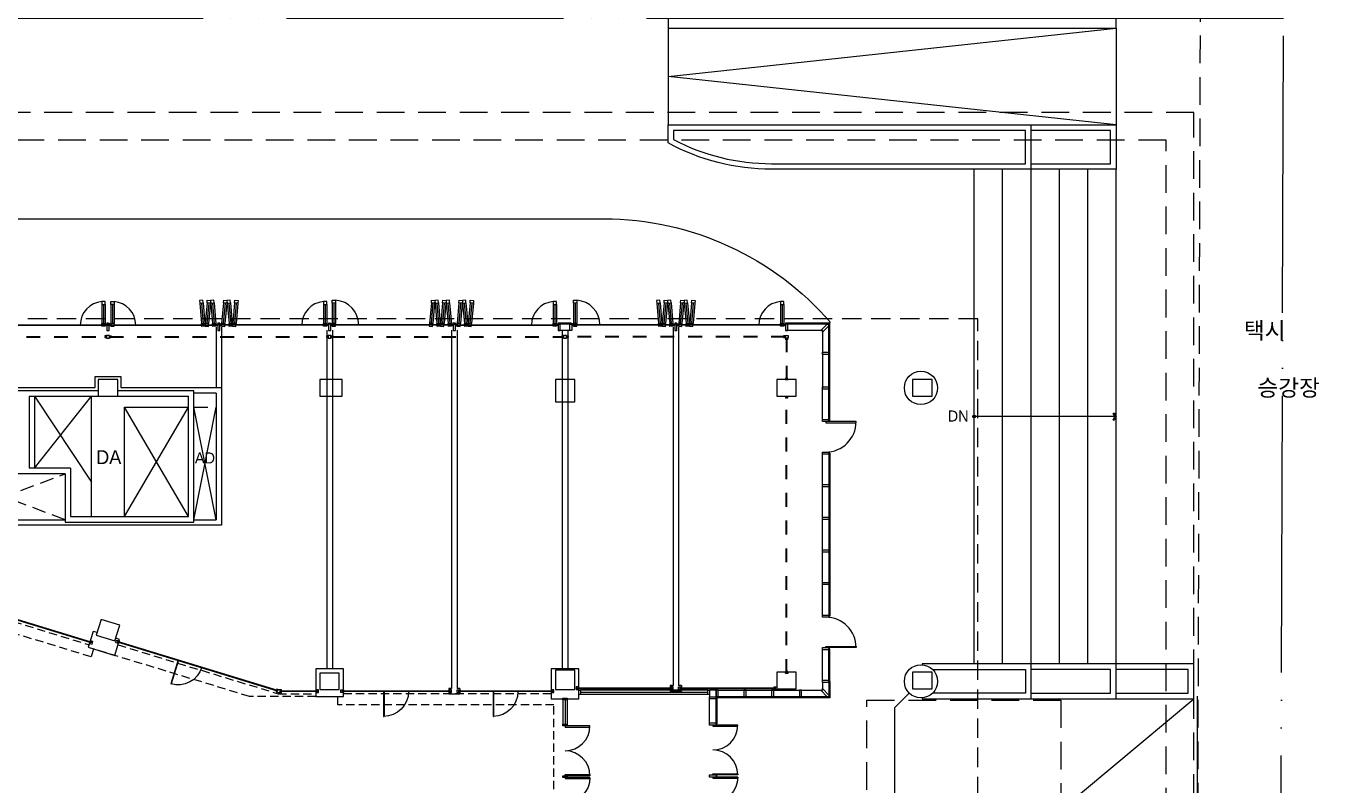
# Model space of a CAD drawing. Header units: millimetres. Extents: x -7616 to 421613, y 91067 to 341353.
# Drawn here: x 369531 to 416223, y 230618 to 258049 of the extents above; entities that cross this region are included whole.
import ezdxf
from ezdxf.enums import TextEntityAlignment as Align

# ---------------------------------------------------------------- set-up
doc = ezdxf.new("R2010")
doc.units = ezdxf.units.MM
doc.header["$LTSCALE"] = 500
doc.header["$MEASUREMENT"] = 0
for name, pattern in [('CEN-2', [26, 20, -2, 0, -2, 0, -2]), ('H0', [0.3, 0.2, -0.1]), ('HIDDEN', [2, 1, -1]), ('HOON1', [3, 2, -1])]:
    doc.linetypes.add(name, pattern=pattern)
doc.layers.add('e-plan', color=9, linetype='CONTINUOUS')
doc.styles.add('돋움', font='Dotum.ttf')

# ---------------------------------------------------------------- blocks, each defined once
blk = doc.blocks.new('A$C7F1D75F0')
at = {"layer": 'e-plan'}
for p, q in [((0, 1150), (899, 1150)), ((0, 1150), (0, 1130)), ((0, 1130), (899, 1130)), ((899, 1150), (899, 1130))]:
    blk.add_line(p, q, dxfattribs=at)
blk.add_arc((0, 1150), 900, 270.0001, 0, dxfattribs=at)
blk = doc.blocks.new('1F 기둥 140514')
at = {"layer": 'e-plan', "ltscale": 0.5}
for points in [[(426184, 114600), (426884, 114600), (426884, 115200), (426184, 115200)], [(434184, 114600), (434984, 114600), (434984, 115200), (434184, 115200)], [(442684, 114400), (443384, 114400), (443384, 115200), (442684, 115200)], [(450684, 114600), (451384, 114600), (451384, 115200), (450684, 115200)], [(455584, 114600), (456284, 114600), (456284, 115200), (455584, 115200)], [(426112, 105963), (426781, 105758), (426957, 106332), (426287, 106537)], [(434184, 104000), (434884, 104000), (434884, 104600), (434184, 104600)], [(442684, 104000), (443384, 104000), (443384, 104700), (442684, 104700)], [(450684, 104030), (451384, 104030), (451384, 104630), (450684, 104630)], [(455584, 104030), (456284, 104030), (456284, 104630), (455584, 104630)]]:
    blk.add_lwpolyline(points, close=True, dxfattribs=at)
blk = doc.blocks.new('A$C633402C3')
at = {"layer": 'e-plan'}
for p, q in [((319428, 166536), (319428, 163036)), ((332530, 142306), (332530, 163036))]:
    blk.add_line(p, q, dxfattribs=at)
for points in [[(319428, 166886), (319428, 166536), (335605, 166536), (335605, 166886), (330480, 166886), (319428, 166886)], [(335605, 163036), (319428, 164786), (335605, 166536), (335605, 163036)], [(332530, 161636), (335405, 161636), (335405, 162836), (332530, 162836)], [(330480, 143566), (330480, 161436)], [(331505, 143566), (331505, 161436)], [(333555, 143566), (333555, 161436)], [(334580, 143566), (334580, 161436)], [(335605, 142306), (335605, 161436)], [(324305, 155836), (324306, 155836)], [(328605, 142338), (328605, 142306), (338405, 142306), (338405, 143566), (338405, 143566), (328605, 143566), (328605, 143533)], [(328974, 143366), (332330, 143366), (332330, 142506), (328974, 142506)], [(332530, 142506), (335405, 142506), (335405, 143366), (332530, 143366)], [(335605, 142506), (338205, 142506), (338205, 143366), (338205, 143366), (335605, 143366)], [(335340, 142325), (335340, 142325)], [(338537, 132956), (338536, 142405)]]:
    blk.add_lwpolyline(points, dxfattribs=at)
for points in [[(330480, 161436), (323161, 161436, -0.125266), (319428, 162386), (319428, 163036), (335605, 163036), (335605, 161436), (330480, 161436)], [(283670, 159642), (317114, 159642, -0.217931), (325290, 155901, -0.217931)]]:
    blk.add_lwpolyline(points, format="xyb", dxfattribs=at)
blk.add_lwpolyline([(332330, 162836), (319628, 162836), (319628, 162505, 0.121318), (323161, 161636), (330480, 161636), (332330, 161636)], format="xyb", close=True, dxfattribs=at)
blk = doc.blocks.new('A$C2A8C388E')
at = {"layer": 'e-plan'}
blk.add_lwpolyline([(0, 57), (235, 292), (292, 292), (292, 235), (57, 0), (57, 57)], close=True, dxfattribs=at)
blk = doc.blocks.new('A$C6B9375F1')
at = {"layer": 'e-plan'}
blk.add_lwpolyline([(-30, 195), (-30, 155), (10, 155), (10, -80), (-70, -80), (-70, 155), (-30, 155)], dxfattribs=at)
blk = doc.blocks.new('A$C5A7C5F53')
at = {"layer": 'e-plan', "ltscale": 0.5}
for p, q in [((-80, 9492), (-80, 10630)), ((-80, 2426), (-80, 8234)), ((-80, 30), (-80, 1168))]:
    blk.add_line(p, q, dxfattribs=at)
at = {"layer": 'e-plan'}
for p, q in [((155, 9452), (155, 10630)), ((195, 9452), (195, 10630)), ((155, 8274), (155, 2386)), ((195, 8274), (195, 2386)), ((155, 30), (155, 1208)), ((195, 30), (195, 1208))]:
    blk.add_line(p, q, dxfattribs=at)
for points in [[(40, 9412), (40, 9372), (1138, 9372), (1138, 9412)], [(40, 1248), (40, 1288), (1138, 1288), (1138, 1248)]]:
    blk.add_lwpolyline(points, close=True, dxfattribs=at)
for centre, start, end in [((40, 9412), 270, 0), ((40, 1248), 360, 90)]:
    blk.add_arc(centre, 1098, start, end, dxfattribs=at)
at = {"layer": 'e-plan', "ltscale": 0.5, "rotation": 270}
for p in [(0, 10600), (0, 9422), (0, 8244), (0, 7067), (0, 5889), (0, 4711), (0, 3533), (0, 2356), (0, 1178), (0, 0)]:
    blk.add_blockref('A$C6B9375F1', p, dxfattribs=at)
blk = doc.blocks.new('A$C20BE1455')
at = {"layer": 'e-plan'}
for points in [[(200, 1800), (200, 1760), (1100, 1760), (1100, 1800)], [(200, 0), (200, 40), (1100, 40), (1100, 0)]]:
    blk.add_lwpolyline(points, close=True, dxfattribs=at)
for centre, start, end in [((200, 1800), 270, 0), ((200, 0), 0, 90)]:
    blk.add_arc(centre, 900, start, end, dxfattribs=at)
blk = doc.blocks.new('A$C5A682445')
at = {"layer": 'e-plan', "linetype": 'CEN-2'}
blk.add_lwpolyline([(-343809, -111602), (-96696, -114499), (-95833, -114798), (-95367, -115584), (-95446, -166137), (-517, -166635), (-517, -166635), (0, 0), (0, 0), (0, 0), (-297528, 10)], dxfattribs=at)
at = {"layer": 'e-plan', "linetype": 'HOON1'}
blk.add_lwpolyline([(-3517, -166619), (-3000, 0), (-3000, 0), (-3000, 0)], dxfattribs=at)
blk = doc.blocks.new('A$C3BB01FC6')
at = {"layer": 'e-plan'}
for p, q in [((-763, 214), (-68, -39)), ((-742, 270), (-47, 17)), ((-722, 327), (-26, 73))]:
    blk.add_line(p, q, dxfattribs=at)
for points in [[(-857, 248), (-816, 361), (-722, 327), (-763, 214), (-857, 248)], [(68, 39), (-26, 73), (-68, -39), (26, -73), (68, 39)]]:
    blk.add_lwpolyline(points, dxfattribs=at)
blk.add_circle((0, 0), 5, dxfattribs=at)
blk = doc.blocks.new('A$C4EB37CB7')
at = {"layer": 'e-plan'}
for p, q in [((174, 730), (-5, 64)), ((231, 715), (53, 48)), ((289, 699), (111, 33))]:
    blk.add_line(p, q, dxfattribs=at)
for points in [[(199, 827), (315, 796), (289, 699), (174, 730), (199, 827)], [(-31, -33), (85, -64), (111, 33), (-5, 64), (-31, -33)]]:
    blk.add_lwpolyline(points, dxfattribs=at)
blk.add_circle((40, 0), 5, dxfattribs=at)

msp = doc.modelspace()

# ---------------------------------------------------------------- linework, layer by layer
at = {"layer": 'e-plan', "ltscale": 0.5}
for p, q in [((364577, 247253), (376417, 247253)), ((364577, 247238), (376417, 247238)), ((380417, 247253), (376577, 247253)), ((380417, 247238), (376577, 247238)), ((389207, 247313), (388787, 247313)), ((389207, 247273), (388787, 247273)), ((389167, 247038), (388787, 247038)), ((392917, 247253), (389287, 247253)), ((392917, 247238), (389287, 247238)), ((396917, 247253), (393077, 247253)), ((396917, 247238), (393077, 247238)), ((376397, 244778), (375597, 244778)), ((376397, 244778), (376397, 240208))]:
    msp.add_line(p, q, dxfattribs=at)
at = {"layer": 'e-plan'}
for p, q in [((376397, 247168), (376397, 244978)), ((376597, 247168), (376597, 244978)), ((380397, 247058), (380397, 234818)), ((384917, 247253), (380577, 247253)), ((384917, 247238), (380577, 247238)), ((380597, 247058), (380597, 234818)), ((384897, 247058), (384897, 234109)), ((385077, 247253), (388707, 247253)), ((385077, 247238), (388707, 247238)), ((385097, 247058), (385097, 234109)), ((388897, 247058), (388897, 234818)), ((389097, 247058), (389097, 234818)), ((392917, 247253), (389287, 247253)), ((392917, 247238), (389287, 247238)), ((392897, 247168), (392897, 234218)), ((396737, 247253), (393077, 247253)), ((396737, 247238), (393077, 247238)), ((393097, 247168), (393097, 234218)), ((398562, 247313), (396997, 247313)), ((398522, 247273), (396997, 247273)), ((398287, 247038), (396997, 247038)), ((398287, 247038), (398287, 244968)), ((398522, 244968), (398522, 247273)), ((398562, 244968), (398562, 247313)), ((372147, 244868), (364647, 244868)), ((369647, 244668), (369647, 242068)), ((369647, 244668), (372147, 244668)), ((369847, 244668), (371897, 241567)), ((369847, 242068), (371897, 244668)), ((369847, 244668), (369847, 242068)), ((371897, 240318), (371897, 244668)), ((375597, 244868), (372847, 244868)), ((372847, 244668), (375397, 244668)), ((375397, 240318), (375397, 244668)), ((375597, 240118), (375597, 244868)), ((373097, 244268), (375397, 244268)), ((373097, 240318), (373097, 244268)), ((373097, 240318), (375397, 244268)), ((375397, 240318), (373097, 244268)), ((375597, 240208), (376397, 244268)), ((376397, 240208), (375597, 244268)), ((370947, 241868), (366547, 241868)), ((371147, 242068), (369647, 242068)), ((370947, 241868), (370947, 240118)), ((371147, 242068), (371147, 240318)), ((366547, 240208), (370947, 240208)), ((370947, 240118), (375597, 240118)), ((371147, 240318), (375397, 240318)), ((375597, 240208), (376397, 240208)), ((371888, 235764), (366470, 237420)), ((371894, 235783), (366476, 237439)), ((378628, 234038), (372842, 235806)), ((378622, 234019), (372836, 235787)), ((380047, 234019), (378694, 234019)), ((380047, 233999), (378694, 233999)), ((384847, 234019), (380947, 234019)), ((384847, 233999), (380947, 233999)), ((384797, 234109), (384797, 233909)), ((384897, 234109), (384797, 234109)), ((385197, 234109), (385097, 234109)), ((388547, 234019), (385147, 234019)), ((388547, 233999), (385147, 233999)), ((385197, 234109), (385197, 233909)), ((389447, 234128), (392847, 234128)), ((389447, 234108), (392847, 234108)), ((394155, 234048), (389557, 234048)), ((389557, 233973), (394155, 233973)), ((392797, 234218), (392797, 234018)), ((392897, 234218), (392797, 234218)), ((393197, 234018), (392797, 234018)), ((393197, 234218), (393097, 234218)), ((393147, 234128), (396597, 234128)), ((393147, 234108), (396597, 234108)), ((393197, 234218), (393197, 234018)), ((394530, 234048), (398287, 234048)), ((398287, 234338), (398287, 234048)), ((398522, 234368), (398522, 233813)), ((398562, 234368), (398562, 233773)), ((401423, 233944), (400894, 233415)), ((385197, 233909), (384797, 233909)), ((388922, 233698), (388922, 232818)), ((388997, 233698), (388997, 232818)), ((389072, 233698), (389072, 232818)), ((394155, 233898), (389557, 233898)), ((394215, 232868), (394215, 233733)), ((394450, 232828), (394450, 233767)), ((398522, 233813), (394490, 233813)), ((398562, 233773), (394490, 233773)), ((394490, 232828), (394490, 233773)), ((400894, 224721), (411697, 233738)), ((400894, 233415), (400894, 224721))]:
    msp.add_line(p, q, dxfattribs=at)
at = {"layer": 'e-plan', "linetype": 'HIDDEN'}
msp.add_line((375597, 244268), (376397, 244268), dxfattribs=at)
at = {"layer": 'e-plan', "linetype": 'HOON1', "ltscale": 0.5}
for p, q in [((366547, 240208), (370947, 241868)), ((370947, 240208), (366547, 241868))]:
    msp.add_line(p, q, dxfattribs=at)
at = {"layer": 'e-plan', "linetype": 'HOON1', "ltscale": 0.3}
for p, q in [((366492, 237319), (371814, 235692)), ((372858, 235687), (378644, 233918)), ((378644, 233918), (379997, 233918)), ((388497, 233918), (380997, 233918))]:
    msp.add_line(p, q, dxfattribs=at)
at = {"layer": 'e-plan', "linetype": 'HOON1', "ltscale": 0.7}
msp.add_lwpolyline([(403897, 178773), (403897, 247468), (357097, 247468), (357097, 257318), (169397, 257318), (169397, 247468), (135215, 247468)], dxfattribs=at)
at = {"layer": 'e-plan', "linetype": 'HOON1'}
msp.add_lwpolyline([(322797, 93768), (410847, 93768), (410847, 180518), (411697, 180518), (411697, 254918), (345747, 254918), (345747, 256818), (328747, 256818), (328747, 254918), (180497, 254918), (180497, 256818), (163497, 256818), (163497, 254918), (117061, 254918), (96746, 223754), (79283, 184113), (75797, 163222), (75797, 149818), (192597, 149818), (192597, 147568), (322797, 147568), (322797, 93768)], dxfattribs=at)
for points in [[(323797, 94768), (409847, 94768), (409847, 181518), (410697, 181518), (410697, 253918), (344747, 253918), (344747, 255818), (329747, 255818), (329747, 253918), (179497, 253918), (179497, 255818), (164497, 255818), (164497, 253918), (117603, 253918), (97628, 223277), (80248, 183824), (76797, 163139), (76797, 150818), (193597, 150818), (193597, 148568), (323797, 148568)], [(399897, 233688), (406897, 233688), (406897, 224448), (399897, 224448)]]:
    msp.add_lwpolyline(points, close=True, dxfattribs=at)
at = {"layer": 'e-plan', "linetype": 'HOON1', "ltscale": 0.3}
for points in [[(379997, 233818), (377603, 233818), (371976, 235539), (371888, 235252), (364462, 237522), (364550, 237809), (359404, 239382), (359492, 239669), (358823, 239874), (358852, 239969), (334098, 247537), (316657, 239954), (316836, 239541), (315919, 239142), (315839, 239326), (308756, 236246), (308836, 236063), (307919, 235664), (307740, 236076), (301542, 233382), (301562, 233336), (301147, 233155), (301147, 222618)], [(380797, 224318), (380797, 224618), (388597, 224618), (388597, 233518), (380797, 233518), (380797, 233818)]]:
    msp.add_lwpolyline(points, dxfattribs=at)
at = {"layer": 'e-plan'}
for points in [[(372457, 247218), (372417, 247218), (372417, 247273), (372457, 247273)], [(372537, 247273), (372497, 247273), (372497, 247313), (372537, 247313)], [(372537, 247218), (372577, 247218), (372577, 247273), (372537, 247273)], [(376457, 247218), (376417, 247218), (376417, 247273), (376457, 247273)], [(376457, 247273), (376497, 247273), (376497, 247313), (376457, 247313)], [(376497, 247273), (376537, 247273), (376537, 247313), (376497, 247313)], [(376537, 247218), (376577, 247218), (376577, 247273), (376537, 247273)], [(380457, 247218), (380417, 247218), (380417, 247273), (380457, 247273)], [(380537, 247273), (380497, 247273), (380497, 247313), (380537, 247313)], [(380537, 247218), (380577, 247218), (380577, 247273), (380537, 247273)], [(384957, 247218), (384917, 247218), (384917, 247273), (384957, 247273)], [(384957, 247273), (384997, 247273), (384997, 247313), (384957, 247313)], [(384997, 247273), (385037, 247273), (385037, 247313), (384997, 247313)], [(385037, 247218), (385077, 247218), (385077, 247273), (385037, 247273)], [(388747, 247218), (388707, 247218), (388707, 247273), (388747, 247273)], [(388787, 247313), (388747, 247313), (388747, 247273), (388787, 247273)], [(389247, 247218), (389287, 247218), (389287, 247273), (389247, 247273)], [(392957, 247218), (392917, 247218), (392917, 247273), (392957, 247273)], [(392957, 247273), (392997, 247273), (392997, 247313), (392957, 247313)], [(392997, 247273), (393037, 247273), (393037, 247313), (392997, 247313)], [(393037, 247218), (393077, 247218), (393077, 247273), (393037, 247273)], [(396957, 247218), (396917, 247218), (396917, 247273), (396957, 247273)], [(371953, 235806), (371858, 235836), (371848, 235802), (371895, 235788), (371887, 235759), (371839, 235773), (371829, 235740), (371924, 235711)], [(372806, 235860), (372902, 235831), (372892, 235797), (372844, 235812), (372835, 235783), (372883, 235768), (372873, 235735), (372777, 235764)], [(380997, 234818), (379997, 234818), (379997, 233818), (380997, 233818)], [(389497, 234818), (388497, 234818), (388497, 233738), (389497, 233738)], [(380097, 234059), (379997, 234059), (379997, 234024), (380047, 234024), (380047, 233994), (379997, 233994), (379997, 233959), (380097, 233959)], [(380897, 234059), (380997, 234059), (380997, 234024), (380947, 234024), (380947, 233994), (380997, 233994), (380997, 233959), (380897, 233959)], [(384897, 233994), (384897, 233994), (384897, 234024), (384897, 234024), (384897, 234059), (384797, 234059), (384797, 234024), (384847, 234024), (384847, 233994), (384797, 233994), (384797, 233959), (384897, 233959)], [(385097, 233994), (385097, 233994), (385097, 234024), (385097, 234024), (385097, 234059), (385197, 234059), (385197, 234024), (385147, 234024), (385147, 233994), (385197, 233994), (385197, 233959), (385097, 233959)], [(388597, 234059), (388497, 234059), (388497, 234024), (388547, 234024), (388547, 233994), (388497, 233994), (388497, 233959), (388597, 233959)], [(389397, 234133), (389397, 234133), (389397, 234103), (389397, 234103), (389397, 234068), (389497, 234068), (389497, 234103), (389447, 234103), (389447, 234133), (389497, 234133), (389497, 234168), (389397, 234168)], [(389497, 234048), (389557, 234048), (389557, 233898), (389497, 233898)], [(392897, 234103), (392897, 234103), (392897, 234133), (392897, 234133), (392897, 234168), (392797, 234168), (392797, 234133), (392847, 234133), (392847, 234103), (392797, 234103), (392797, 234068), (392897, 234068)], [(393097, 234103), (393097, 234103), (393097, 234133), (393097, 234133), (393097, 234168), (393197, 234168), (393197, 234133), (393147, 234133), (393147, 234103), (393197, 234103), (393197, 234068), (393097, 234068)], [(394155, 234048), (394215, 234048), (394215, 233898), (394155, 233898)], [(394215, 233813), (394450, 233813), (394450, 234048), (394215, 234048)], [(396647, 234133), (396647, 234133), (396647, 234103), (396647, 234103), (396647, 234068), (396547, 234068), (396547, 234103), (396597, 234103), (396597, 234133), (396547, 234133), (396547, 234168), (396647, 234168)], [(388922, 233698), (388922, 233758), (389072, 233758), (389072, 233698)], [(388922, 232758), (388922, 232818), (389072, 232818), (389072, 232758)], [(388922, 230898), (388922, 230958), (389072, 230958), (389072, 230898)]]:
    msp.add_lwpolyline(points, close=True, dxfattribs=at)
at = {"layer": 'e-plan', "ltscale": 0.5}
for points in [[(372497, 247313), (372497, 247273), (372457, 247273), (372457, 247038), (372537, 247038), (372537, 247273), (372497, 247273)], [(380497, 247313), (380497, 247273), (380457, 247273), (380457, 247038), (380537, 247038), (380537, 247273), (380497, 247273)], [(388787, 247313), (388787, 247273), (388747, 247273), (388747, 247038), (388827, 247038), (388827, 247273), (388787, 247273)], [(389207, 247313), (389207, 247273), (389247, 247273), (389247, 247038), (389167, 247038), (389167, 247273), (389207, 247273)], [(396997, 247313), (396997, 247273), (396957, 247273), (396957, 247038), (397037, 247038), (397037, 247273), (396997, 247273)]]:
    msp.add_lwpolyline(points, dxfattribs=at)
for points in [[(372457, 247273), (372497, 247273), (372497, 247313), (372457, 247313)], [(380457, 247273), (380497, 247273), (380497, 247313), (380457, 247313)], [(389207, 247313), (389247, 247313), (389247, 247273), (389207, 247273)], [(396957, 247273), (396997, 247273), (396997, 247313), (396957, 247313)]]:
    msp.add_lwpolyline(points, close=True, dxfattribs=at)
at = {"layer": 'e-plan'}
for points in [[(376497, 247313), (376497, 247273), (376457, 247273), (376457, 247038), (376537, 247038), (376537, 247273), (376497, 247273)], [(384997, 247313), (384997, 247273), (384957, 247273), (384957, 247038), (385037, 247038), (385037, 247273), (384997, 247273)], [(392997, 247313), (392997, 247273), (392957, 247273), (392957, 247038), (393037, 247038), (393037, 247273), (392997, 247273)], [(364547, 239065), (364547, 244978), (372037, 244978), (372037, 245378), (372957, 245378), (372957, 244978), (376597, 244978), (376597, 240008), (366647, 240008), (366647, 238340), (366436, 237650)], [(408897, 243933), (403772, 243933)], [(408852, 243933), (408786, 244049), (408820, 244069), (408897, 243933), (408820, 243794), (408786, 243817), (408852, 243933)], [(372104, 236127), (371960, 236171), (371785, 235597), (372741, 235305), (372917, 235878), (372773, 235922)], [(378673, 234066), (378592, 234091), (378582, 234058), (378629, 234043), (378621, 234014), (378573, 234029), (378563, 233995), (378658, 233966), (378758, 233966), (378758, 234001), (378708, 234001), (378708, 234031), (378758, 234031), (378758, 234066), (378673, 234066)]]:
    msp.add_lwpolyline(points, dxfattribs=at)
at = {"layer": 'e-plan', "linetype": 'HIDDEN'}
for points in [[(364552, 246829), (372442, 246829)], [(364552, 246807), (372442, 246807)], [(372552, 246829), (380442, 246829)], [(372552, 246807), (380442, 246807)], [(380552, 246829), (388942, 246829)], [(380552, 246807), (388942, 246807)], [(396942, 246829), (389052, 246829)], [(396942, 246807), (389052, 246807)], [(396986, 246763), (396986, 245273)], [(397008, 246763), (397008, 245273)], [(396986, 234673), (396986, 244663)], [(397008, 234673), (397008, 244663)]]:
    msp.add_lwpolyline(points, dxfattribs=at)
for points in [[(372442, 246868), (372442, 246848), (372382, 246848), (372382, 246830), (372397, 246830), (372397, 246843), (372442, 246843), (372442, 246793), (372397, 246793), (372397, 246807), (372382, 246807), (372382, 246788), (372442, 246788), (372442, 246768), (372447, 246768), (372447, 246868)], [(372547, 246868), (372447, 246868), (372447, 246768), (372547, 246768)], [(372552, 246868), (372552, 246848), (372612, 246848), (372612, 246830), (372597, 246830), (372597, 246843), (372552, 246843), (372552, 246793), (372597, 246793), (372597, 246807), (372612, 246807), (372612, 246788), (372552, 246788), (372552, 246768), (372547, 246768), (372547, 246868)], [(380442, 246868), (380442, 246848), (380382, 246848), (380382, 246830), (380397, 246830), (380397, 246843), (380442, 246843), (380442, 246793), (380397, 246793), (380397, 246807), (380382, 246807), (380382, 246788), (380442, 246788), (380442, 246768), (380447, 246768), (380447, 246868)], [(380547, 246868), (380447, 246868), (380447, 246768), (380547, 246768)], [(380552, 246868), (380552, 246848), (380612, 246848), (380612, 246830), (380597, 246830), (380597, 246843), (380552, 246843), (380552, 246793), (380597, 246793), (380597, 246807), (380612, 246807), (380612, 246788), (380552, 246788), (380552, 246768), (380547, 246768), (380547, 246868)], [(388942, 246868), (388942, 246848), (388882, 246848), (388882, 246830), (388897, 246830), (388897, 246843), (388942, 246843), (388942, 246793), (388897, 246793), (388897, 246807), (388882, 246807), (388882, 246788), (388942, 246788), (388942, 246768), (388947, 246768), (388947, 246868)], [(389047, 246868), (388947, 246868), (388947, 246768), (389047, 246768)], [(389052, 246868), (389052, 246848), (389112, 246848), (389112, 246830), (389097, 246830), (389097, 246843), (389052, 246843), (389052, 246793), (389097, 246793), (389097, 246807), (389112, 246807), (389112, 246788), (389052, 246788), (389052, 246768), (389047, 246768), (389047, 246868)], [(396942, 246868), (396942, 246848), (396882, 246848), (396882, 246830), (396897, 246830), (396897, 246843), (396942, 246843), (396942, 246793), (396897, 246793), (396897, 246807), (396882, 246807), (396882, 246788), (396942, 246788), (396942, 246768), (396947, 246768), (396947, 246868)], [(396947, 246868), (397047, 246868), (397047, 246768), (396947, 246768)], [(397047, 246763), (397027, 246763), (397027, 246703), (397008, 246703), (397008, 246718), (397022, 246718), (397022, 246763), (396972, 246763), (396972, 246718), (396985, 246718), (396985, 246703), (396967, 246703), (396967, 246763), (396947, 246763), (396947, 246768), (397047, 246768)], [(397047, 245273), (397027, 245273), (397027, 245333), (397008, 245333), (397008, 245318), (397022, 245318), (397022, 245273), (396972, 245273), (396972, 245318), (396985, 245318), (396985, 245333), (396967, 245333), (396967, 245273), (396947, 245273), (396947, 245268), (397047, 245268)], [(397047, 244663), (397027, 244663), (397027, 244603), (397008, 244603), (397008, 244618), (397022, 244618), (397022, 244663), (396972, 244663), (396972, 244618), (396985, 244618), (396985, 244603), (396967, 244603), (396967, 244663), (396947, 244663), (396947, 244668), (397047, 244668)], [(397047, 234673), (397027, 234673), (397027, 234733), (397008, 234733), (397008, 234718), (397022, 234718), (397022, 234673), (396972, 234673), (396972, 234718), (396985, 234718), (396985, 234733), (396967, 234733), (396967, 234673), (396947, 234673), (396947, 234668), (397047, 234668)]]:
    msp.add_lwpolyline(points, close=True, dxfattribs=at)
at = {"layer": 'e-plan'}
for centre, radius in [((401847, 244968), 600), ((403772, 243933), 50), ((401847, 234368), 600)]:
    msp.add_circle(centre, radius, dxfattribs=at)
for centre, radius, start, end in [((372339, 247247), 842, 94.0856, 180.5103), ((372655, 247247), 842, 359.4897, 85.9144), ((380339, 247247), 842, 94.0856, 180.5103), ((380655, 247246), 892, 0, 86.1432), ((388629, 247247), 842, 94.0856, 180.5103), ((389365, 247246), 892, 0, 86.1432), ((396839, 247247), 842, 94.0856, 180.5103)]:
    msp.add_arc(centre, radius, start, end, dxfattribs=at)

# ---------------------------------------------------------------- block references
at = {"layer": 'e-plan', "linetype": 'H0'}
msp.add_blockref('A$C633402C3', (73291, 91433), dxfattribs=at)
at = {"layer": 'e-plan'}
for name, p in [('A$C5A682445', (414937, 258318)), ('1F 기둥 140514', (-54037, 130068)), ('A$C2A8C388E', (398230, 246982)), ('A$C5A7C5F53', (398367, 234338)), ('A$C20BE1455', (388797, 230958)), ('A$C20BE1455', (394135, 230988))]:
    msp.add_blockref(name, p, dxfattribs=at)
at = {"layer": 'e-plan', "xscale": -1}
for name, p, rotation in [('A$C4EB37CB7', (372377, 247236), 345), ('A$C3BB01FC6', (375936, 247246), 75.00000050825693), ('A$C3BB01FC6', (376339, 247246), 75.00000050825693), ('A$C3BB01FC6', (376930, 247246), 75.00000050825693), ('A$C4EB37CB7', (380377, 247236), 345), ('A$C3BB01FC6', (384436, 247246), 75.00000050825693), ('A$C3BB01FC6', (384839, 247246), 75.00000050825693), ('A$C3BB01FC6', (385430, 247246), 75.00000050825693), ('A$C4EB37CB7', (388667, 247236), 345), ('A$C3BB01FC6', (392436, 247246), 75.00000050825693), ('A$C3BB01FC6', (392839, 247246), 75.00000050825693), ('A$C3BB01FC6', (393430, 247246), 75.00000050825693), ('A$C4EB37CB7', (396877, 247236), 345), ('A$C7F1D75F0', (376125, 234803), 72.99798137715007), ('A$C7F1D75F0', (383597, 233999), 89.99997099967945), ('A$C7F1D75F0', (387547, 233999), 89.99997099967945), ('A$C6B9375F1', (394520, 233968), 180), ('A$C6B9375F1', (395527, 233968), 180), ('A$C6B9375F1', (396527, 233968), 180), ('A$C6B9375F1', (397527, 233968), 180), ('A$C20BE1455', (388797, 230898), 180), ('A$C20BE1455', (394135, 230908), 180)]:
    msp.add_blockref(name, p, dxfattribs=dict(at, rotation=rotation))
at = {"layer": 'e-plan'}
for name, p, rotation in [('A$C4EB37CB7', (372616, 247236), 14.99999999999995), ('A$C3BB01FC6', (376064, 247246), 284.999999491743), ('A$C3BB01FC6', (376655, 247246), 284.999999491743), ('A$C3BB01FC6', (377058, 247246), 284.999999491743), ('A$C3BB01FC6', (380655, 247246), 289.9999994917431), ('A$C3BB01FC6', (384161, 247246), 284.999999491743), ('A$C3BB01FC6', (384564, 247246), 284.999999491743), ('A$C3BB01FC6', (385155, 247246), 284.999999491743), ('A$C3BB01FC6', (385558, 247246), 284.999999491743), ('A$C3BB01FC6', (389365, 247246), 289.9999994917431), ('A$C3BB01FC6', (392564, 247246), 284.999999491743), ('A$C3BB01FC6', (393155, 247246), 284.999999491743), ('A$C3BB01FC6', (393558, 247246), 284.999999491743), ('A$C6B9375F1', (398367, 246186), 270), ('A$C2A8C388E', (398230, 234105), 270), ('A$C6B9375F1', (394295, 233743), 270), ('A$C6B9375F1', (394295, 232798), 270), ('A$C6B9375F1', (394295, 230918), 270)]:
    msp.add_blockref(name, p, dxfattribs=dict(at, rotation=rotation))

# ---------------------------------------------------------------- texts
at = {"layer": 'e-plan', "style": '돋움'}
for s, p in [('택시', (415010, 246741)), ('승강장', (416251, 244673))]:
    msp.add_text(s, height=600, dxfattribs=at).set_placement(p, align=Align.RIGHT)
msp.add_text('DN', height=400, dxfattribs=at).set_placement((403190, 243953), align=Align.MIDDLE_CENTER)
at = {"layer": 'e-plan', "lineweight": 0, "style": '돋움'}
msp.add_text('DA', height=500, rotation=0.1874, dxfattribs=at).set_placement((372522, 242468), align=Align.MIDDLE)
at = {"layer": 'e-plan', "style": '돋움'}
msp.add_text('AD', height=400, dxfattribs=at).set_placement((375997, 242438), align=Align.MIDDLE)

doc.saveas('drawing.dxf')
